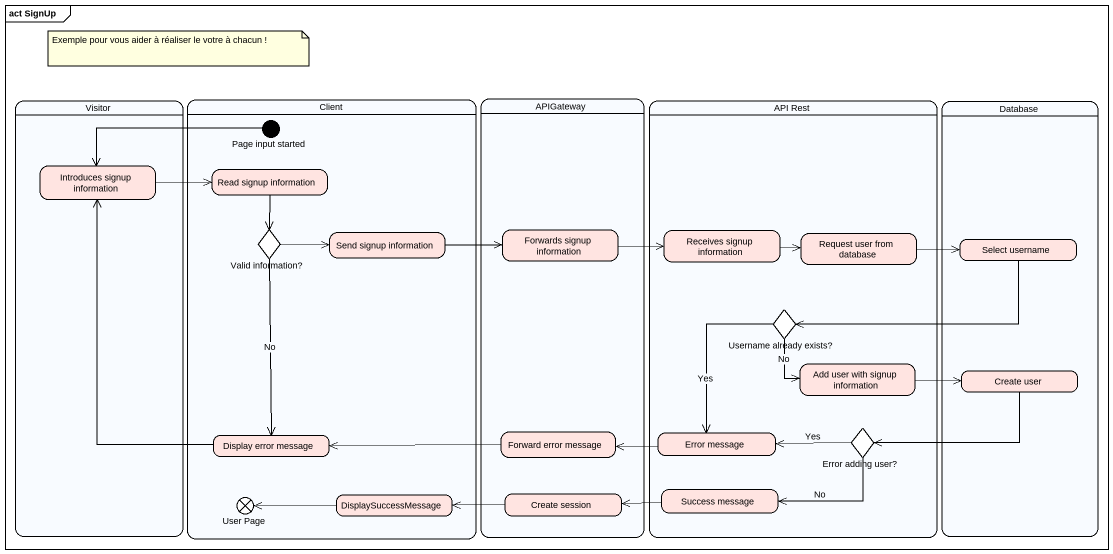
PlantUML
@startuml
mainframe act SignUp
hide empty description
state Visitor {
  state "Introduces signup information" as Introduces_signup #FFE4E1
}
state Client {
  state "Page input started" as Page_input_started <<start>>
  state "Read signup information" as Read_signup_information #FFE4E1
  state "Valid information?" as Valid_information <<choice>> #FFE4E1
  state "Send signup information" as Send_signup_information #FFE4E1
  state "Display error message" as Display_error_message #FFE4E1
  state "User Page" as User_Page <<end>> #FFE4E1
  state DisplaySuccessMessage #FFE4E1
}
state APIGateway {
  state "Forwards signup information" as Forwards_signup_information #FFE4E1
  state "Forward error message" as Forward_error_message #FFE4E1
  state "Create session" as Create_session #FFE4E1
}
state "API Rest" as API_Rest {
  state "Receives signup information" as Receives_signup_information #FFE4E1
  state "Request user from database" as Request_user_from_database #FFE4E1
  state "Username already exists?" as Username_already_exists <<choice>> #FFE4E1
  state "Add user with signup information" as Add_user_with_signup #FFE4E1
  state "Error message" as Error_message #FFE4E1
  state "Error adding user?" as Error_adding_user <<choice>> #FFE4E1
  state "Success message" as Success_message #FFE4E1
}
state "Database" as Database_ {
  state "Select username" as Select_username #FFE4E1
  state "Create user" as Create_user #FFE4E1
}
Page_input_started -left-> Introduces_signup
Introduces_signup -right-> Read_signup_information
Read_signup_information --> Valid_information
Valid_information -right-> Send_signup_information
Valid_information --> Display_error_message : No
Forwards_signup_information -right-> Receives_signup_information
Receives_signup_information -right-> Request_user_from_database
Send_signup_information -right-> Forwards_signup_information
Request_user_from_database -right-> Select_username
Select_username -left-> Username_already_exists
Username_already_exists --> Add_user_with_signup : No
Username_already_exists --> Error_message : Yes
Add_user_with_signup -right-> Create_user
Create_user -left-> Error_adding_user
Display_error_message -up-> Introduces_signup
Forward_error_message -left-> Display_error_message
Error_message -left-> Forward_error_message
Error_adding_user -left-> Error_message : Yes
Error_adding_user -left-> Success_message : No
DisplaySuccessMessage -left-> User_Page
Create_session -left-> DisplaySuccessMessage
Success_message -left-> Create_session
note as N1
  Exemple pour vous aider à réaliser le votre à chacun !
end note
@enduml
